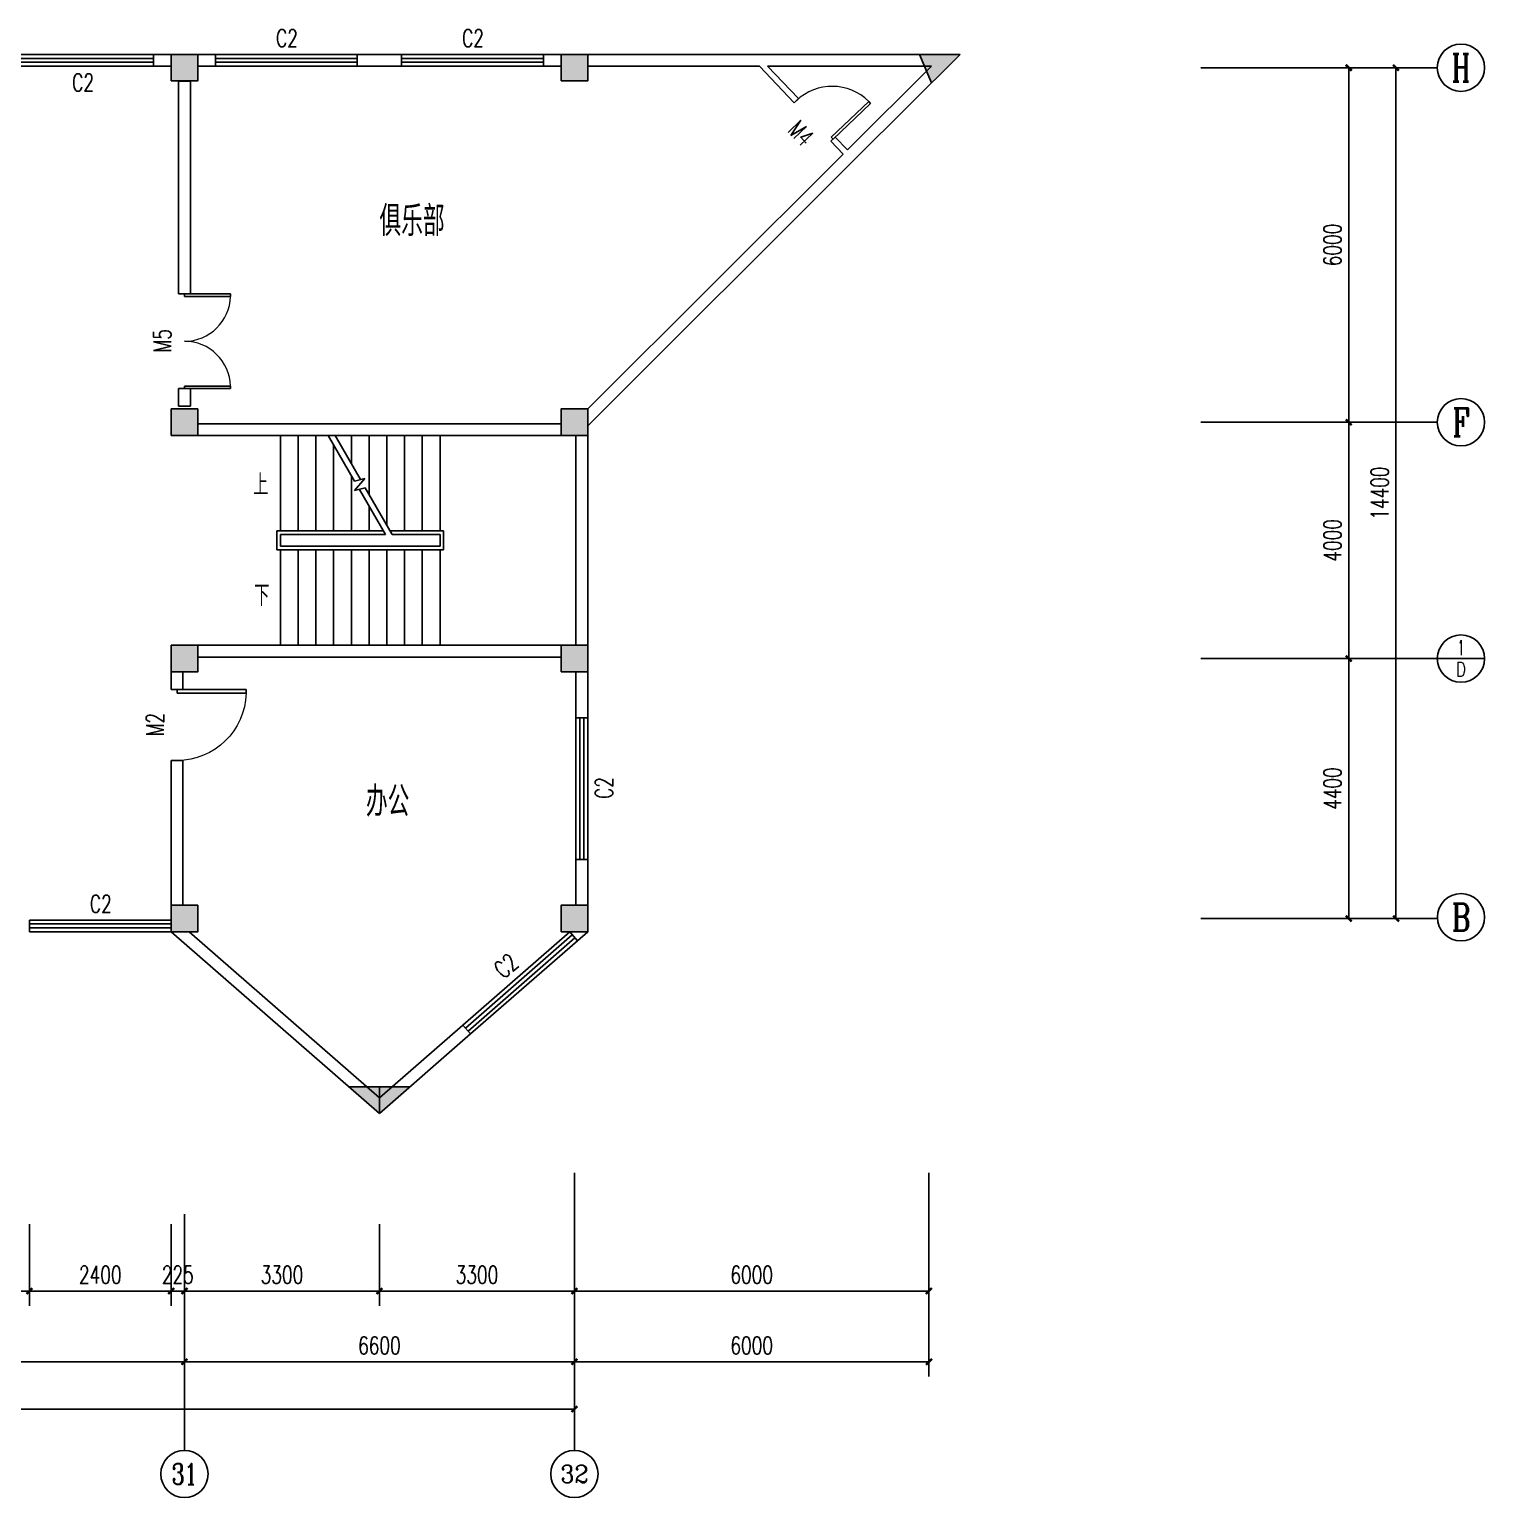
# Model space of a CAD drawing. Header units: millimetres. Extents: x 250 to 114555, y 276 to 29083.
# Drawn here: x 89925 to 114555, y 3483 to 28332 of the extents above; entities that cross this region are included whole.
import ezdxf
from ezdxf.enums import TextEntityAlignment as Align

# ---------------------------------------------------------------- set-up
doc = ezdxf.new("R2010")
doc.units = ezdxf.units.MM
for name, color, linetype in [('AXIS', 3, 'Continuous'), ('AXIS_TEXT', 7, 'Continuous'), ('COLUMN', 9, 'Continuous'), ('DIM_SYMB', 3, 'Continuous'), ('PUB_DIM', 3, 'Continuous'), ('PUB_TEXT', 7, 'Continuous'), ('STAIR', 2, 'Continuous'), ('WALL', 9, 'Continuous'), ('WINDOW', 4, 'Continuous'), ('WINDOW_TEXT', 7, 'Continuous')]:
    doc.layers.add(name, color=color, linetype=linetype)
doc.styles.add('_TCH_AXIS', font='COMPLEX', dxfattribs={"bigfont": 'GBCBIG'})
doc.styles.add('_TCH_DIM', font='SIMPLEX', dxfattribs={"bigfont": 'GBCBIG'})
doc.styles.add('_TCH_DIM_T3', font='SIMPLEX', dxfattribs={"width": 0.705882, "bigfont": 'GBCBIG'})
doc.styles.add('_TCH_WINDOW', font='SIMPLEX', dxfattribs={"bigfont": 'GBCBIG'})
doc.styles.add('COMPLEX', font='COMPLEX')
doc.styles.get("Standard").update_dxf_attribs({"font": 'txt', "bigfont": 'gbcbig.shx'})
doc.dimstyles.new('_TCH_ARCH&&100', dxfattribs={"dimtxt": 297.5, "dimasz": 100, "dimexe": 250, "dimexo": 300, "dimgap": 126.25, "dimtad": 1, "dimdec": 0, "dimzin": 0, "dimdsep": 46, "dimtxsty": '_TCH_DIM_T3', "dimblk": 'ARCHTICK', "dimcen": 0.09, "dimclrt": 7, "dimazin": 2, "dimtfac": 1, "dimtdec": 0, "dimtix": 1, "dimtmove": 2, "dimatfit": 3, "dimfxl": 1, "dimtolj": 1, "dimtzin": 0, "dimarcsym": 0})

# ---------------------------------------------------------------- blocks, each defined once
blk = doc.blocks.new('_ArchTick')
at = {"color": 0, "linetype": 'ByBlock', "const_width": 0.4}
blk.add_lwpolyline([(-0.5, -0.5), (0.5, 0.5)], dxfattribs=at)
blk = doc.blocks.new('*D110')
at = {"layer": 'Defpoints', "color": 0}
for p in [(85950, 8411), (89925, 8411), (89925, 6980)]:
    blk.add_point(p, dxfattribs=at)
at = {"layer": 'PUB_DIM', "color": 0, "lineweight": -2}
for p, q in [((85950, 8111), (85950, 6730)), ((89925, 8111), (89925, 6730)), ((85950, 6980), (89925, 6980))]:
    blk.add_line(p, q, dxfattribs=at)
at = {"layer": 'PUB_DIM', "color": 0, "lineweight": -2, "xscale": 100, "yscale": 100, "zscale": 100, "rotation": 180}
blk.add_blockref('_ArchTick', (85950, 6980), dxfattribs=at)
at = {"layer": 'PUB_DIM', "color": 0, "lineweight": -2, "xscale": 100, "yscale": 100, "zscale": 100}
blk.add_blockref('_ArchTick', (89925, 6980), dxfattribs=at)
at = {"layer": 'PUB_DIM', "color": 7, "insert": (87937, 7255), "char_height": 297.5, "attachment_point": 5, "style": '_TCH_DIM_T3'}
blk.add_mtext('\\A1;3975', dxfattribs=at)
blk = doc.blocks.new('*D111')
at = {"layer": 'Defpoints', "color": 0}
for p in [(89925, 8411), (92325, 8411), (92325, 6980)]:
    blk.add_point(p, dxfattribs=at)
at = {"layer": 'PUB_DIM', "color": 0, "lineweight": -2}
for p, q in [((89925, 8111), (89925, 6730)), ((92325, 8111), (92325, 6730)), ((89925, 6980), (92325, 6980))]:
    blk.add_line(p, q, dxfattribs=at)
at = {"layer": 'PUB_DIM', "color": 0, "lineweight": -2, "xscale": 100, "yscale": 100, "zscale": 100, "rotation": 180}
blk.add_blockref('_ArchTick', (89925, 6980), dxfattribs=at)
at = {"layer": 'PUB_DIM', "color": 0, "lineweight": -2, "xscale": 100, "yscale": 100, "zscale": 100}
blk.add_blockref('_ArchTick', (92325, 6980), dxfattribs=at)
at = {"layer": 'PUB_DIM', "color": 7, "insert": (91125, 7255), "char_height": 297.5, "attachment_point": 5, "style": '_TCH_DIM_T3'}
blk.add_mtext('\\A1;2400', dxfattribs=at)
blk = doc.blocks.new('*D112')
at = {"layer": 'Defpoints', "color": 0}
for p in [(92325, 8411), (92550, 8411), (92550, 6980)]:
    blk.add_point(p, dxfattribs=at)
at = {"layer": 'PUB_DIM', "color": 0, "lineweight": -2}
for p, q in [((92325, 8111), (92325, 6730)), ((92550, 8111), (92550, 6730)), ((92325, 6980), (92225, 6980)), ((92325, 6980), (92550, 6980)), ((92550, 6980), (92650, 6980))]:
    blk.add_line(p, q, dxfattribs=at)
at = {"layer": 'PUB_DIM', "color": 0, "lineweight": -2, "xscale": 100, "yscale": 100, "zscale": 100}
blk.add_blockref('_ArchTick', (92325, 6980), dxfattribs=at)
at = {"layer": 'PUB_DIM', "color": 0, "lineweight": -2, "xscale": 100, "yscale": 100, "zscale": 100, "rotation": 180}
blk.add_blockref('_ArchTick', (92550, 6980), dxfattribs=at)
at = {"layer": 'PUB_DIM', "color": 7, "insert": (92437, 7255), "char_height": 297.5, "attachment_point": 5, "style": '_TCH_DIM_T3'}
blk.add_mtext('\\A1;225', dxfattribs=at)
blk = doc.blocks.new('*D113')
at = {"layer": 'Defpoints', "color": 0}
for p in [(92550, 8411), (95850, 8411), (95850, 6980)]:
    blk.add_point(p, dxfattribs=at)
at = {"layer": 'PUB_DIM', "color": 0, "lineweight": -2}
for p, q in [((92550, 8111), (92550, 6730)), ((95850, 8111), (95850, 6730)), ((92550, 6980), (95850, 6980))]:
    blk.add_line(p, q, dxfattribs=at)
at = {"layer": 'PUB_DIM', "color": 0, "lineweight": -2, "xscale": 100, "yscale": 100, "zscale": 100, "rotation": 180}
blk.add_blockref('_ArchTick', (92550, 6980), dxfattribs=at)
at = {"layer": 'PUB_DIM', "color": 0, "lineweight": -2, "xscale": 100, "yscale": 100, "zscale": 100}
blk.add_blockref('_ArchTick', (95850, 6980), dxfattribs=at)
at = {"layer": 'PUB_DIM', "color": 7, "insert": (94200, 7255), "char_height": 297.5, "attachment_point": 5, "style": '_TCH_DIM_T3'}
blk.add_mtext('\\A1;3300', dxfattribs=at)
blk = doc.blocks.new('*D114')
at = {"layer": 'Defpoints', "color": 0}
for p in [(95850, 8411), (99150, 8411), (99150, 6980)]:
    blk.add_point(p, dxfattribs=at)
at = {"layer": 'PUB_DIM', "color": 0, "lineweight": -2}
for p, q in [((95850, 8111), (95850, 6730)), ((99150, 8111), (99150, 6730)), ((95850, 6980), (99150, 6980))]:
    blk.add_line(p, q, dxfattribs=at)
at = {"layer": 'PUB_DIM', "color": 0, "lineweight": -2, "xscale": 100, "yscale": 100, "zscale": 100, "rotation": 180}
blk.add_blockref('_ArchTick', (95850, 6980), dxfattribs=at)
at = {"layer": 'PUB_DIM', "color": 0, "lineweight": -2, "xscale": 100, "yscale": 100, "zscale": 100}
blk.add_blockref('_ArchTick', (99150, 6980), dxfattribs=at)
at = {"layer": 'PUB_DIM', "color": 7, "insert": (97500, 7255), "char_height": 297.5, "attachment_point": 5, "style": '_TCH_DIM_T3'}
blk.add_mtext('\\A1;3300', dxfattribs=at)
blk = doc.blocks.new('*D115')
at = {"layer": 'Defpoints', "color": 0}
for p in [(99150, 8411), (105150, 8411), (105150, 6980)]:
    blk.add_point(p, dxfattribs=at)
at = {"layer": 'PUB_DIM', "color": 0, "lineweight": -2}
for p, q in [((99150, 8111), (99150, 6730)), ((105150, 8111), (105150, 6730)), ((99150, 6980), (105150, 6980))]:
    blk.add_line(p, q, dxfattribs=at)
at = {"layer": 'PUB_DIM', "color": 0, "lineweight": -2, "xscale": 100, "yscale": 100, "zscale": 100, "rotation": 180}
blk.add_blockref('_ArchTick', (99150, 6980), dxfattribs=at)
at = {"layer": 'PUB_DIM', "color": 0, "lineweight": -2, "xscale": 100, "yscale": 100, "zscale": 100}
blk.add_blockref('_ArchTick', (105150, 6980), dxfattribs=at)
at = {"layer": 'PUB_DIM', "color": 7, "insert": (102150, 7255), "char_height": 297.5, "attachment_point": 5, "style": '_TCH_DIM_T3'}
blk.add_mtext('\\A1;6000', dxfattribs=at)
blk = doc.blocks.new('*D148')
at = {"layer": 'AXIS', "color": 0, "lineweight": -2}
for p, q in [((110055, 17683), (112505, 17683)), ((112255, 13283), (112255, 17683)), ((110055, 13283), (112505, 13283))]:
    blk.add_line(p, q, dxfattribs=at)
at = {"layer": 'Defpoints', "color": 0}
for p in [(109755, 17683), (112255, 17683), (109755, 13283)]:
    blk.add_point(p, dxfattribs=at)
at = {"layer": 'AXIS', "color": 0, "lineweight": -2, "xscale": 100, "yscale": 100, "zscale": 100}
for p, rotation in [((112255, 17683), 90), ((112255, 13283), 270)]:
    blk.add_blockref('_ArchTick', p, dxfattribs=dict(at, rotation=rotation))
at = {"layer": 'AXIS', "color": 7, "insert": (111980, 15483), "char_height": 297.5, "attachment_point": 5, "rotation": 90, "style": '_TCH_DIM_T3'}
blk.add_mtext('\\A1;4400', dxfattribs=at)
blk = doc.blocks.new('*D149')
at = {"layer": 'AXIS', "color": 0, "lineweight": -2}
for p, q in [((110055, 21683), (112505, 21683)), ((112255, 17683), (112255, 21683)), ((110055, 17683), (112505, 17683))]:
    blk.add_line(p, q, dxfattribs=at)
at = {"layer": 'Defpoints', "color": 0}
for p in [(109755, 21683), (112255, 21683), (109755, 17683)]:
    blk.add_point(p, dxfattribs=at)
at = {"layer": 'AXIS', "color": 0, "lineweight": -2, "xscale": 100, "yscale": 100, "zscale": 100}
for p, rotation in [((112255, 21683), 90), ((112255, 17683), 270)]:
    blk.add_blockref('_ArchTick', p, dxfattribs=dict(at, rotation=rotation))
at = {"layer": 'AXIS', "color": 7, "insert": (111980, 19683), "char_height": 297.5, "attachment_point": 5, "rotation": 90, "style": '_TCH_DIM_T3'}
blk.add_mtext('\\A1;4000', dxfattribs=at)
blk = doc.blocks.new('*D150')
at = {"layer": 'AXIS', "color": 0, "lineweight": -2}
for p, q in [((110055, 27683), (112505, 27683)), ((112255, 21683), (112255, 27683)), ((110055, 21683), (112505, 21683))]:
    blk.add_line(p, q, dxfattribs=at)
at = {"layer": 'Defpoints', "color": 0}
for p in [(109755, 27683), (112255, 27683), (109755, 21683)]:
    blk.add_point(p, dxfattribs=at)
at = {"layer": 'AXIS', "color": 0, "lineweight": -2, "xscale": 100, "yscale": 100, "zscale": 100}
for p, rotation in [((112255, 27683), 90), ((112255, 21683), 270)]:
    blk.add_blockref('_ArchTick', p, dxfattribs=dict(at, rotation=rotation))
at = {"layer": 'AXIS', "color": 7, "insert": (111980, 24683), "char_height": 297.5, "attachment_point": 5, "rotation": 90, "style": '_TCH_DIM_T3'}
blk.add_mtext('\\A1;6000', dxfattribs=at)
blk = doc.blocks.new('*D151')
at = {"layer": 'AXIS', "color": 0, "lineweight": -2}
for p, q in [((110055, 27683), (113305, 27683)), ((113055, 13283), (113055, 27683)), ((110055, 13283), (113305, 13283))]:
    blk.add_line(p, q, dxfattribs=at)
at = {"layer": 'Defpoints', "color": 0}
for p in [(109755, 27683), (113055, 27683), (109755, 13283)]:
    blk.add_point(p, dxfattribs=at)
at = {"layer": 'AXIS', "color": 0, "lineweight": -2, "xscale": 100, "yscale": 100, "zscale": 100}
for p, rotation in [((113055, 27683), 90), ((113055, 13283), 270)]:
    blk.add_blockref('_ArchTick', p, dxfattribs=dict(at, rotation=rotation))
at = {"layer": 'AXIS', "color": 7, "insert": (112780, 20483), "char_height": 297.5, "attachment_point": 5, "rotation": 90, "style": '_TCH_DIM_T3'}
blk.add_mtext('\\A1;14400', dxfattribs=at)
blk = doc.blocks.new('*D152')
at = {"layer": 'Defpoints', "color": 0}
for p in [(99150, 9283), (105150, 9283), (105150, 5783)]:
    blk.add_point(p, dxfattribs=at)
at = {"layer": 'PUB_DIM', "color": 0, "lineweight": -2}
for p, q in [((99150, 8983), (99150, 5533)), ((105150, 8983), (105150, 5533)), ((99150, 5783), (105150, 5783))]:
    blk.add_line(p, q, dxfattribs=at)
at = {"layer": 'PUB_DIM', "color": 0, "lineweight": -2, "xscale": 100, "yscale": 100, "zscale": 100, "rotation": 180}
blk.add_blockref('_ArchTick', (99150, 5783), dxfattribs=at)
at = {"layer": 'PUB_DIM', "color": 0, "lineweight": -2, "xscale": 100, "yscale": 100, "zscale": 100}
blk.add_blockref('_ArchTick', (105150, 5783), dxfattribs=at)
at = {"layer": 'PUB_DIM', "color": 7, "insert": (102150, 6058), "char_height": 297.5, "attachment_point": 5, "style": '_TCH_DIM_T3'}
blk.add_mtext('\\A1;6000', dxfattribs=at)
blk = doc.blocks.new('*D166')
at = {"layer": 'AXIS', "color": 0, "lineweight": -2}
for p, q in [((85950, 7983), (85950, 5533)), ((92550, 7983), (92550, 5533)), ((85950, 5783), (92550, 5783))]:
    blk.add_line(p, q, dxfattribs=at)
at = {"layer": 'Defpoints', "color": 0}
for p in [(85950, 8283), (92550, 8283), (92550, 5783)]:
    blk.add_point(p, dxfattribs=at)
at = {"layer": 'AXIS', "color": 0, "lineweight": -2, "xscale": 100, "yscale": 100, "zscale": 100, "rotation": 180}
blk.add_blockref('_ArchTick', (85950, 5783), dxfattribs=at)
at = {"layer": 'AXIS', "color": 0, "lineweight": -2, "xscale": 100, "yscale": 100, "zscale": 100}
blk.add_blockref('_ArchTick', (92550, 5783), dxfattribs=at)
at = {"layer": 'AXIS', "color": 7, "insert": (89250, 6058), "char_height": 297.5, "attachment_point": 5, "style": '_TCH_DIM_T3'}
blk.add_mtext('\\A1;6600', dxfattribs=at)
blk = doc.blocks.new('*D167')
at = {"layer": 'AXIS', "color": 0, "lineweight": -2}
for p, q in [((92550, 7983), (92550, 5533)), ((99150, 7983), (99150, 5533)), ((92550, 5783), (99150, 5783))]:
    blk.add_line(p, q, dxfattribs=at)
at = {"layer": 'Defpoints', "color": 0}
for p in [(92550, 8283), (99150, 8283), (99150, 5783)]:
    blk.add_point(p, dxfattribs=at)
at = {"layer": 'AXIS', "color": 0, "lineweight": -2, "xscale": 100, "yscale": 100, "zscale": 100, "rotation": 180}
blk.add_blockref('_ArchTick', (92550, 5783), dxfattribs=at)
at = {"layer": 'AXIS', "color": 0, "lineweight": -2, "xscale": 100, "yscale": 100, "zscale": 100}
blk.add_blockref('_ArchTick', (99150, 5783), dxfattribs=at)
at = {"layer": 'AXIS', "color": 7, "insert": (95850, 6058), "char_height": 297.5, "attachment_point": 5, "style": '_TCH_DIM_T3'}
blk.add_mtext('\\A1;6600', dxfattribs=at)
blk = doc.blocks.new('*D168')
at = {"layer": 'AXIS', "color": 0, "lineweight": -2}
for p, q in [((6050, 7983), (6050, 4733)), ((99150, 7983), (99150, 4733)), ((6050, 4983), (99150, 4983))]:
    blk.add_line(p, q, dxfattribs=at)
at = {"layer": 'Defpoints', "color": 0}
for p in [(6050, 8283), (99150, 8283), (99150, 4983)]:
    blk.add_point(p, dxfattribs=at)
at = {"layer": 'AXIS', "color": 0, "lineweight": -2, "xscale": 100, "yscale": 100, "zscale": 100, "rotation": 180}
blk.add_blockref('_ArchTick', (6050, 4983), dxfattribs=at)
at = {"layer": 'AXIS', "color": 0, "lineweight": -2, "xscale": 100, "yscale": 100, "zscale": 100}
blk.add_blockref('_ArchTick', (99150, 4983), dxfattribs=at)
at = {"layer": 'AXIS', "color": 7, "insert": (52600, 5258), "char_height": 297.5, "attachment_point": 5, "style": '_TCH_DIM_T3'}
blk.add_mtext('\\A1;93100', dxfattribs=at)
blk = doc.blocks.new('_FZHK')
blk.add_lwpolyline([(-0.5, -0.5), (0.5, -0.5), (0.5, 0.5), (-0.5, 0.5)], close=True)
blk = doc.blocks.new('_AXISO')
blk.add_circle((0, 0), 0.5)
at = {"layer": 'AXIS_TEXT', "style": 'COMPLEX', "width": 1.041667}
blk.add_attdef('A', text='', height=0.56, dxfattribs=at).set_placement((-0.25, -0.28), (0.25, -0.28), align=Align.FIT)
blk = doc.blocks.new('$DorLib2D$00000001')
for p, q in [((0.45, 0.975), (0.5, 0.975)), ((0.45, 0), (0.45, 0.975)), ((0.5, 0), (0.5, 0.975)), ((0.5, 0), (0.45, 0))]:
    blk.add_line(p, q)
at = {"lineweight": 13}
blk.add_arc((0.475, 0), 0.975, 91.4693, 180, dxfattribs=at)
blk = doc.blocks.new('$TCHSYS$WIN2D')
for p, q in [((-0.5, 0.5), (0.5, 0.5)), ((-0.5, 0.5), (-0.5, -0.5)), ((0.5, 0.5), (0.5, -0.5)), ((0.5, 0.167), (-0.5, 0.167)), ((0.5, -0.167), (-0.5, -0.167)), ((-0.5, -0.5), (0.5, -0.5))]:
    blk.add_line(p, q)
blk = doc.blocks.new('$DorLib2D$00000002')
for p, q in [((-0.5, 0), (-0.5, 0.4875)), ((-0.475, 0.4875), (-0.5, 0.4875)), ((-0.475, 0), (-0.475, 0.4875)), ((0.475, 0), (0.475, 0.4875)), ((0.475, 0.4875), (0.5, 0.4875)), ((0.5, 0), (0.5, 0.4875)), ((-0.5, 0), (-0.475, 0)), ((0.5, 0), (0.475, 0))]:
    blk.add_line(p, q)
at = {"lineweight": 13}
for centre, start, end in [((-0.4875, 0), 0, 88.53072), ((0.4875, 0), 91.46928, 180)]:
    blk.add_arc(centre, 0.4875, start, end, dxfattribs=at)

msp = doc.modelspace()

# ---------------------------------------------------------------- hatches: boundary and pattern name
h = msp.add_hatch(color=256)
h.paths.add_polyline_path([(92549.9, 27908.4), (92324.9, 27908.4), (92324.9, 27683.4), (92549.9, 27683.4)])
h.paths.add_polyline_path([(92549.9, 27683.4), (92774.9, 27683.4), (92774.9, 27908.4), (92549.9, 27908.4)])
h.paths.add_polyline_path([(92549.9, 27458.4), (92774.9, 27458.4), (92774.9, 27683.4), (92549.9, 27683.4)])
h.paths.add_polyline_path([(92549.9, 27683.4), (92324.9, 27683.4), (92324.9, 27458.4), (92549.9, 27458.4)])
h.paths.add_polyline_path([(92549.9, 21683.4), (92324.9, 21683.4), (92324.9, 21458.4), (92549.9, 21458.4)])
h.paths.add_polyline_path([(92549.9, 21683.4), (92549.9, 21458.4), (92774.9, 21458.4), (92774.9, 21683.4)])
h.paths.add_polyline_path([(92774.9, 21683.4), (92774.9, 21908.4), (92549.9, 21908.4), (92549.9, 21683.4)])
h.paths.add_polyline_path([(92549.9, 21908.4), (92324.9, 21908.4), (92324.9, 21683.4), (92549.9, 21683.4)])
h.paths.add_polyline_path([(92549.9, 13508.4), (92549.9, 13058.4), (92774.9, 13058.4), (92774.9, 13508.4)])
h.paths.add_polyline_path([(92324.9, 13508.4), (92324.9, 13058.4), (92549.9, 13058.4), (92549.9, 13508.4)])
h = msp.add_hatch(color=256)
h.paths.add_polyline_path([(99149.9, 27908.4), (98924.9, 27908.4), (98924.9, 27683.4), (99149.9, 27683.4)])
h.paths.add_polyline_path([(99149.9, 27683.4), (99374.9, 27683.4), (99374.9, 27908.4), (99149.9, 27908.4)])
h.paths.add_polyline_path([(99149.9, 27458.4), (99374.9, 27458.4), (99374.9, 27683.4), (99149.9, 27683.4)])
h.paths.add_polyline_path([(99149.9, 27683.4), (98924.9, 27683.4), (98924.9, 27458.4), (99149.9, 27458.4)])
h.paths.add_polyline_path([(99149.9, 21683.4), (98924.9, 21683.4), (98924.9, 21458.4), (99149.9, 21458.4)])
h.paths.add_polyline_path([(99149.9, 21683.4), (99149.9, 21458.4), (99374.9, 21458.4), (99374.9, 21683.4)])
h.paths.add_polyline_path([(99374.9, 21683.4), (99374.9, 21908.4), (99149.9, 21908.4), (99149.9, 21683.4)])
h.paths.add_polyline_path([(99149.9, 21908.4), (98924.9, 21908.4), (98924.9, 21683.4), (99149.9, 21683.4)])
h.paths.add_polyline_path([(99149.9, 13508.4), (99149.9, 13058.4), (99374.9, 13058.4), (99374.9, 13508.4)])
h.paths.add_polyline_path([(98924.9, 13508.4), (98924.9, 13058.4), (99149.9, 13058.4), (99149.9, 13508.4)])
h = msp.add_hatch(color=256)
h.paths.add_polyline_path([(105149.9, 27908.4), (105149.9, 27708.4), (105192.5, 27708.4), (105167.4, 27683.4), (105450.7, 27683.4), (105676.3, 27908.4)])
h.paths.add_polyline_path([(105149.9, 27908.4), (104992.4, 27908.4), (105077.4, 27708.4), (105149.9, 27708.4)])
h.paths.add_polyline_path([(105088, 27683.4), (105111.6, 27627.8), (105149.9, 27665.9), (105149.9, 27683.4)])
h.paths.add_polyline_path([(105149.9, 27683.4), (105149.9, 27708.4), (105077.4, 27708.4), (105088, 27683.4)])
h.paths.add_polyline_path([(105167.4, 27683.4), (105192.5, 27708.4), (105149.9, 27708.4), (105149.9, 27683.4)], flags=17)
h.paths.add_polyline_path([(105167.4, 27683.4), (105149.9, 27683.4), (105149.9, 27665.9)], flags=17)
h.paths.add_polyline_path([(105111.6, 27627.8), (105149.9, 27537.8), (105149.9, 27665.9)])
h.paths.add_polyline_path([(105149.9, 27537.8), (105195.9, 27429.4), (105450.7, 27683.4), (105167.4, 27683.4), (105149.9, 27665.9)])
h = msp.add_hatch(color=256)
h.paths.add_polyline_path([(92324.9, 17458.4), (92774.9, 17458.4), (92774.9, 17908.4), (92324.9, 17908.4)])
h.paths.add_polyline_path([(98924.9, 17458.4), (99374.9, 17458.4), (99374.9, 17908.4), (98924.9, 17908.4)])
h = msp.add_hatch(color=256)
h.paths.add_polyline_path([(95849.9, 10433.4), (95638.2, 10433.4), (95849.9, 10248.8), (95849.9, 10283.4)], flags=17)
h.paths.add_polyline_path([(95849.9, 10248.8), (95638.2, 10433.4), (95334, 10433.5), (95849.9, 9983.4)])
h.paths.add_polyline_path([(96365.7, 10433.4), (96061.5, 10433.4), (95849.9, 10248.8), (95849.9, 9983.4)])
msp.add_hatch(color=256).paths.add_polyline_path([(96061.5, 10433.4), (95638.2, 10433.4), (95849.9, 10248.8)])

# ---------------------------------------------------------------- linework, layer by layer
for p, q in [((104992.4, 27908.4), (105195.9, 27429.4)), ((92324.9, 13058.4), (95849.9, 9983.4)), ((92324.9, 13058.4), (92524.9, 13058.4)), ((96365.7, 10433.4), (95334, 10433.5)), ((95849.9, 10283.4), (95849.9, 10433.4)), ((95849.9, 10433.4), (96365.7, 10433.4)), ((96061.5, 10433.4), (95849.9, 10248.8)), ((96061.5, 10433.4), (95849.9, 10248.8)), ((95849.9, 10248.8), (95849.9, 10433.4)), ((95849.9, 10433.4), (96061.5, 10433.4)), ((95849.9, 9983.4), (95849.9, 10283.4))]:
    msp.add_line(p, q)
at = {"layer": 'AXIS'}
for p, q in [((109754.7, 27683.4), (113754.7, 27683.4)), ((109754.7, 21683.4), (113754.7, 21683.4)), ((109754.7, 17683.4), (113754.7, 17683.4)), ((114554.7, 17683.4), (113754.7, 17683.4)), ((109754.7, 13283.4), (113754.7, 13283.4)), ((92549.9, 8283.4), (92549.9, 4283.4)), ((99149.9, 8283.4), (99149.9, 4283.4))]:
    msp.add_line(p, q, dxfattribs=at)
for centre in [(114154.7, 27683.4), (114154.7, 21683.4), (114154.7, 17683.4), (114155.3, 13306.1)]:
    msp.add_circle(centre, 400, dxfattribs=at)
at = {"layer": 'DIM_SYMB'}
for points in [[(94024.9, 20620.9, 0, 0, 0), (95074.9, 20620.9, 80, 0, 0), (95374.9, 20620.9, 0, 0, 0)], [(94024.9, 18745.9, 0, 0, 0), (98024.9, 18745.9, 0, 0, 0), (98024.9, 20620.9, 0, 0, 0), (95974.9, 20620.9, 80, 0, 0), (95674.9, 20620.9, 0, 0, 0)]]:
    msp.add_lwpolyline(points, format="xyseb", dxfattribs=at)
at = {"layer": 'STAIR'}
for p, q in [((94174.9, 21458.4), (94983.6, 21458.4)), ((94174.9, 21458.4), (94174.9, 19843.4)), ((94474.9, 21458.4), (94474.9, 19843.4)), ((94774.9, 21458.4), (94774.9, 19843.4)), ((94983.6, 21458.4), (95429.9, 20685.3)), ((95099.1, 21458.4), (96874.9, 21458.4)), ((95099.1, 21458.4), (95529.9, 20712.1)), ((95374.9, 21458.4), (95374.9, 20980.7)), ((95674.9, 21458.4), (95674.9, 20461.1)), ((95974.9, 21458.4), (95974.9, 19941.5)), ((96274.9, 21458.4), (96274.9, 19843.4)), ((96574.9, 21458.4), (96574.9, 19843.4)), ((96874.9, 21458.4), (96874.9, 19843.4)), ((98924.9, 21458.4), (96874.9, 21458.4)), ((96874.9, 21458.4), (96874.9, 19843.4)), ((99174.9, 17908.4), (99174.9, 21458.4)), ((95074.9, 21300.3), (95074.9, 19843.4)), ((95374.9, 20780.7), (95374.9, 19843.4)), ((95602.3, 20731.5), (95429.4, 20525.4)), ((95429.9, 20685.3), (95602.3, 20731.5)), ((95429.4, 20525.4), (95609.8, 20573.8)), ((95509.8, 20547), (95950.7, 19783.4)), ((95609.8, 20573.8), (96066.1, 19783.4)), ((95674.9, 20261.1), (95674.9, 19843.4)), ((94114.9, 19523.4), (94114.9, 19843.4)), ((94114.9, 19843.4), (95916, 19843.4)), ((94174.9, 19783.4), (95950.7, 19783.4)), ((94174.9, 19583.4), (94174.9, 19783.4)), ((94174.9, 19783.4), (95950.7, 19783.4)), ((94174.9, 19783.4), (94174.9, 19583.4)), ((96031.5, 19843.4), (96934.9, 19843.4)), ((96066.1, 19783.4), (96874.9, 19783.4)), ((96066.1, 19783.4), (96874.9, 19783.4)), ((96874.9, 19783.4), (96874.9, 19583.4)), ((96874.9, 19783.4), (96874.9, 19583.4)), ((96934.9, 19843.4), (96934.9, 19523.4)), ((96934.9, 19523.4), (94114.9, 19523.4)), ((96874.9, 19583.4), (94174.9, 19583.4)), ((96874.9, 19583.4), (94174.9, 19583.4)), ((94174.9, 17908.4), (94174.9, 19523.4)), ((94474.9, 17908.4), (94474.9, 19523.4)), ((94774.9, 17908.4), (94774.9, 19523.4)), ((95074.9, 17908.4), (95074.9, 19523.4)), ((95374.9, 17908.4), (95374.9, 19523.4)), ((95674.9, 17908.4), (95674.9, 19523.4)), ((95974.9, 17908.4), (95974.9, 19523.4)), ((96274.9, 17908.4), (96274.9, 19523.4)), ((96574.9, 17908.4), (96574.9, 19523.4)), ((96874.9, 17908.4), (96874.9, 19523.4)), ((96874.9, 19523.4), (96874.9, 17908.4)), ((96874.9, 17908.4), (94174.9, 17908.4)), ((96874.9, 17908.4), (98924.9, 17908.4))]:
    msp.add_line(p, q, dxfattribs=at)
at = {"layer": 'WALL'}
for p, q in [((92324.9, 27908.4), (92024.9, 27908.4)), ((92024.9, 27908.4), (92024.9, 27708.4)), ((93074.9, 27908.4), (92774.9, 27908.4)), ((93074.9, 27708.4), (93074.9, 27908.4)), ((96224.1, 27908.4), (95474.9, 27908.4)), ((95474.9, 27908.4), (95474.9, 27708.4)), ((96224.1, 27708.4), (96224.1, 27908.4)), ((98924.1, 27908.4), (98624.1, 27908.4)), ((98624.1, 27908.4), (98624.1, 27708.4)), ((98924.1, 27708.4), (98924.1, 27908.4)), ((99374.9, 27908.4), (102227.7, 27908.4)), ((102227.7, 27908.4), (105676.3, 27908.4)), ((105676.3, 27908.4), (103912.7, 26149.8)), ((92024.9, 27708.4), (92324.9, 27708.4)), ((92774.9, 27708.4), (93074.9, 27708.4)), ((95474.9, 27708.4), (96224.1, 27708.4)), ((98624.1, 27708.4), (98924.1, 27708.4)), ((99374.9, 27708.4), (102280.4, 27708.4)), ((102280.4, 27708.4), (102870.5, 27090.3)), ((102418.6, 27708.4), (105192.5, 27708.4)), ((102942.8, 27159.4), (102418.6, 27708.4)), ((105192.5, 27708.4), (103771.5, 26291.5)), ((92449.9, 27452.7), (92449.9, 23853.7)), ((92649.9, 27452.7), (92449.9, 27452.7)), ((92649.9, 23853.7), (92649.9, 27452.7)), ((102870.5, 27090.3), (102942.8, 27159.4)), ((103564.3, 26508.5), (103492, 26439.4)), ((103492, 26439.4), (103700.6, 26220.8)), ((103771.5, 26291.5), (103564.3, 26508.5)), ((103700.6, 26220.8), (99374.9, 21907.4)), ((103912.7, 26149.8), (99374.9, 21625)), ((92449.9, 23853.7), (92649.9, 23853.7)), ((92649.9, 22253.7), (92449.9, 22253.7)), ((92449.9, 22253.7), (92449.9, 21953.7)), ((92649.9, 21953.7), (92649.9, 22253.7)), ((92449.9, 21953.7), (92649.9, 21953.7)), ((92774.9, 21658.4), (98924.9, 21658.4)), ((92774.9, 21458.4), (98924.9, 21458.4)), ((99174.9, 21458.4), (99174.9, 17908.4)), ((99374.9, 21458.4), (99374.9, 17908.4)), ((92774.9, 17908.4), (98924.9, 17908.4)), ((92774.9, 17708.4), (98924.9, 17708.4)), ((92324.9, 17458.4), (92324.9, 17158.4)), ((92524.9, 17158.4), (92524.9, 17458.4)), ((99174.9, 17458.4), (99174.9, 16683.4)), ((99374.9, 16683.4), (99374.9, 17458.4)), ((92324.9, 17158.4), (92524.9, 17158.4)), ((99174.9, 16683.4), (99374.9, 16683.4)), ((92524.9, 15958.4), (92324.9, 15958.4)), ((92324.9, 15958.4), (92324.9, 13508.4)), ((92524.9, 13508.4), (92524.9, 15958.4)), ((99374.9, 14283.4), (99174.9, 14283.4)), ((99174.9, 14283.4), (99174.9, 13508.4)), ((99374.9, 13508.4), (99374.9, 14283.4)), ((92324.9, 13058.4, -450), (92324.9, 13058.4, -450)), ((95849.9, 9983.4), (92324.9, 13058.4)), ((92437.4, 13058.4, -450), (92437.4, 13058.4, -450)), ((92549.9, 13058.4, -450), (92549.9, 13058.4, -450)), ((95849.9, 10248.8), (92629.1, 13058.4)), ((99070.6, 13058.4), (99202.1, 12907.7)), ((99202.1, 12907.7), (99374.9, 13058.4)), ((97262.1, 11480.7), (95849.9, 10248.8)), ((97393.5, 11330), (97262.1, 11480.7)), ((95849.9, 9983.4), (97393.5, 11330))]:
    msp.add_line(p, q, dxfattribs=at)

# ---------------------------------------------------------------- block references
at = {"layer": 'AXIS'}
ref = msp.add_blockref('_AXISO', (92549.9, 3883.4), dxfattribs=dict(at, xscale=800, yscale=800, zscale=800))
ref.add_attrib('A', '31', dxfattribs={"layer": 'AXIS_TEXT', "height": 360.19, "style": '_TCH_AXIS', "width": 0.892857}).set_placement((92335.5, 3703.3), (92764.3, 3703.3), align=Align.FIT)
ref = msp.add_blockref('_AXISO', (99149.9, 3883.4), dxfattribs=dict(at, xscale=800, yscale=800, zscale=800))
ref.add_attrib('A', '32', dxfattribs={"layer": 'AXIS_TEXT', "height": 294.28, "style": '_TCH_AXIS', "width": 1.030303}).set_placement((98911.6, 3736.3), (99388.1, 3736.3), align=Align.FIT)
at = {"layer": 'COLUMN', "xscale": 450, "yscale": 450, "zscale": 450}
for p in [(92549.9, 27683.4), (99149.9, 27683.4), (92549.9, 21683.4), (99149.9, 21683.4), (92549.9, 17683.4), (99149.9, 17683.4), (92549.9, 13283.4), (99149.9, 13283.4)]:
    msp.add_blockref('_FZHK', p, dxfattribs=at)
at = {"layer": 'WINDOW'}
ref = msp.add_blockref('$TCHSYS$WIN2D', (94274.9, 27808.4), dxfattribs=dict(at, xscale=2400, yscale=-200, zscale=2400))
ref.add_attrib('A', 'C2', (94099.9, 28034.7), dxfattribs={"layer": 'WINDOW_TEXT', "height": 297.5, "style": '_TCH_WINDOW', "width": 0.705882})
ref = msp.add_blockref('$TCHSYS$WIN2D', (97424.1, 27808.4), dxfattribs=dict(at, xscale=2400, yscale=-200, zscale=2400))
ref.add_attrib('A', 'C2', (97249.1, 28034.7), dxfattribs={"layer": 'WINDOW_TEXT', "height": 297.5, "style": '_TCH_WINDOW', "width": 0.705882})
ref = msp.add_blockref('$TCHSYS$WIN2D', (90824.9, 27808.4), dxfattribs=dict(at, xscale=2400, yscale=200, zscale=2400))
ref.add_attrib('A', 'C2', (90649.9, 27284.7), dxfattribs={"layer": 'WINDOW_TEXT', "height": 297.5, "style": '_TCH_WINDOW', "width": 0.705882})
ref = msp.add_blockref('$DorLib2D$00000001', (103217.4, 26799.4), dxfattribs=dict(at, xscale=-899.9999999999706, yscale=-900, zscale=-900, rotation=133.6739576374349))
ref.add_attrib('A', 'M4', (102740.1, 26613.3), dxfattribs={"layer": 'WINDOW_TEXT', "height": 297.5, "rotation": 313.67396, "style": '_TCH_WINDOW', "width": 0.705882})
ref = msp.add_blockref('$DorLib2D$00000002', (92549.9, 23053.7), dxfattribs=dict(at, xscale=1600, yscale=1600, zscale=1600, rotation=270))
ref.add_attrib('A', 'M5', (92323.6, 22863.7), dxfattribs={"layer": 'WINDOW_TEXT', "height": 297.5, "rotation": 90, "style": '_TCH_WINDOW', "width": 0.705882})
ref = msp.add_blockref('$DorLib2D$00000001', (92424.9, 16558.4), dxfattribs=dict(at, xscale=-1200, yscale=1200, zscale=-1200, rotation=270))
ref.add_attrib('A', 'M2', (92198.6, 16368.4), dxfattribs={"layer": 'WINDOW_TEXT', "height": 297.5, "rotation": 90, "style": '_TCH_WINDOW', "width": 0.705882})
ref = msp.add_blockref('$TCHSYS$WIN2D', (99274.9, 15483.4), dxfattribs=dict(at, xscale=2400, yscale=-200, zscale=2400, rotation=270))
ref.add_attrib('A', 'C2', (99798.6, 15308.4), dxfattribs={"layer": 'WINDOW_TEXT', "height": 297.5, "rotation": 90, "style": '_TCH_WINDOW', "width": 0.705882})
ref = msp.add_blockref('$TCHSYS$WIN2D', (91124.9, 13158.4), dxfattribs=dict(at, xscale=2400, yscale=200, zscale=2400, rotation=179.9999999999996))
ref.add_attrib('A', 'C2', (90949.9, 13384.7), dxfattribs={"layer": 'WINDOW_TEXT', "height": 297.5, "rotation": 360, "style": '_TCH_WINDOW', "width": 0.705882})
ref = msp.add_blockref('$TCHSYS$WIN2D', (98232.1, 12194.2), dxfattribs=dict(at, xscale=2399.999999999952, yscale=-200, zscale=2400, rotation=41.09950625761906))
ref.add_attrib('A', 'C2', (97951.5, 12249.7), dxfattribs={"layer": 'WINDOW_TEXT', "height": 297.5, "rotation": 41.09951, "style": '_TCH_WINDOW', "width": 0.705882})

# ---------------------------------------------------------------- texts
at = {"layer": 'AXIS_TEXT', "style": '_TCH_AXIS'}
for s, height, width, p, p2 in [('H', 465.9, 0.7, (113999.4, 27450.4), (114310.1, 27450.4)), ('F', 476.1, 0.8125, (114007.4, 21445.3), (114302.1, 21445.3)), ('1', 253.1, 0.555556, (114124.6, 17741.7), (114184.9, 17741.7)), ('D', 243.6, 0.823529, (114073.5, 17380.6), (114236, 17380.6)), ('B', 465.9, 0.823529, (114000, 13073.1), (114310.7, 13073.1))]:
    msp.add_text(s, height=height, dxfattribs=dict(at, width=width)).set_placement(p, p2, align=Align.FIT)
at = {"layer": 'PUB_TEXT'}
for s, p in [('俱乐部', (95850.8, 24833.5)), ('办公', (95621.1, 15011.6))]:
    msp.add_text(s, height=510.64, dxfattribs=at).set_placement(p)
at = {"layer": 'PUB_TEXT', "style": '_TCH_DIM'}
for s, p in [('上', (93711.3, 20445.9)), ('下', (93730, 18570.9))]:
    msp.add_text(s, height=357.4, dxfattribs=at).set_placement(p)

# ---------------------------------------------------------------- dimensions: what is measured, and where the dimension line sits
at = {"layer": 'AXIS'}
for p1, p2, distance, text, picture, middle in [((109754.7, 21683.4), (109754.7, 27683.4), -2500, '6000', '*D150', (111979.7, 24683.4)), ((109754.7, 13283.4), (109754.7, 27683.4), -3300, '14400', '*D151', (112779.7, 20483.4)), ((109754.7, 17683.4), (109754.7, 21683.4), -2500, '4000', '*D149', (111979.7, 19683.4)), ((109754.7, 13283.4), (109754.7, 17683.4), -2500, '4400', '*D148', (111979.7, 15483.4)), ((6049.9, 8283.4), (99149.9, 8283.4), -3300, '93100', '*D168', (52599.9, 5258.4)), ((85949.9, 8283.4), (92549.9, 8283.4), -2500, '6600', '*D166', (89249.9, 6058.4)), ((92549.9, 8283.4), (99149.9, 8283.4), -2500, '6600', '*D167', (95849.9, 6058.4))]:
    dim = msp.add_aligned_dim(p1=p1, p2=p2, distance=distance, text=text, dimstyle='_TCH_ARCH&&100', dxfattribs=at)
    dim.commit()
    dim.dimension.update_dxf_attribs({"geometry": picture, "text_midpoint": middle})
at = {"layer": 'PUB_DIM'}
for p1, p2, distance, text, picture, middle in [((99149.9, 9283.4), (105149.9, 9283.4), -3500.5, '6000', '*D152', (102149.9, 6057.9)), ((85949.9, 8410.7), (89924.9, 8410.7), -1430.6, '3975', '*D110', (87937.4, 7255.1)), ((89924.9, 8410.7), (92324.9, 8410.7), -1430.6, '2400', '*D111', (91124.9, 7255.1)), ((92324.9, 8410.7), (92549.9, 8410.7), -1430.6, '225', '*D112', (92437.4, 7255.1)), ((92549.9, 8410.7), (95849.9, 8410.7), -1430.6, '3300', '*D113', (94199.9, 7255.1)), ((95849.9, 8410.7), (99149.9, 8410.7), -1430.6, '3300', '*D114', (97499.9, 7255.1)), ((99149.9, 8410.7), (105149.9, 8410.7), -1430.6, '6000', '*D115', (102149.9, 7255.1))]:
    dim = msp.add_aligned_dim(p1=p1, p2=p2, distance=distance, text=text, dimstyle='_TCH_ARCH&&100', dxfattribs=at)
    dim.commit()
    dim.dimension.update_dxf_attribs({"geometry": picture, "text_midpoint": middle})

doc.saveas('drawing.dxf')
